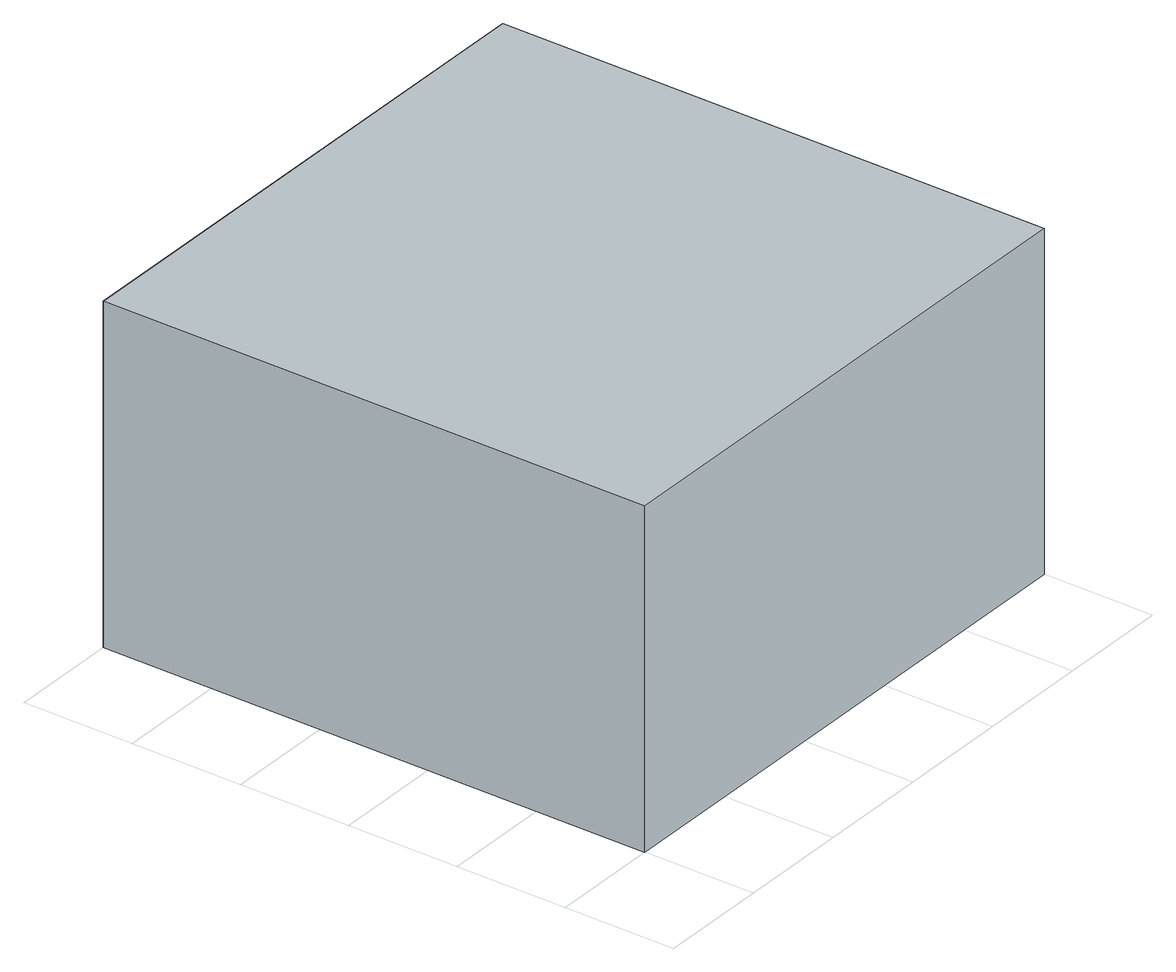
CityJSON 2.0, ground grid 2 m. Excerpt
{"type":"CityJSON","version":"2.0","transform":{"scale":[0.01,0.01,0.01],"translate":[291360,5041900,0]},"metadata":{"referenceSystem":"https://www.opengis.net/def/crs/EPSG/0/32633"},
"CityObjects":{
"object1":{"type":"GenericCityObject","attributes":{"description":"This is ThermalZone 1","name":"ThermalZone 1","referencePoint":[291365,5041905,3],"layeredConstruction":"id_layered_construction_hull_6","area":[{"description":"This is a type of floor area","source":"Area value source text","value":{"value":200,"uom":"m^2"},"type":{"value":"grossFloorArea","codeSpace":"area_codeSpace"}},{"description":"This is a type of floor area","source":"Area value source text","value":{"value":100,"uom":"m^2"},"type":{"value":"footprintArea","codeSpace":"area_codeSpace"}},{"description":"This is a type of floor area","source":"Area value source text","value":{"value":180,"uom":"m^2"},"type":{"value":"energyReferenceArea","codeSpace":"area_codeSpace"}}],"volume":[{"description":"This is a type of volume","source":"Volume value source text","value":{"value":600,"uom":"m^3"},"type":{"value":"grossVolume","codeSpace":"volume_codeSpace"}},{"description":"This is a type of volume","source":"Volume value source text","value":{"value":486,"uom":"m^3"},"type":{"value":"netVolume","codeSpace":"volume_codeSpace"}}],"heatCapacity":{"value":500,"uom":"J/K"},"infiltrationRate":{"value":0.3,"uom":"1/h"},"isCooled":false,"isHeated":true,"coincidesWithLod2Hull":false,"coincidesWithLod3Hull":false},"geometry":[{"type":"Solid","lod":"1","boundaries":[[[[0,1,2,3]],[[0,3,4,5]],[[3,2,6,4]],[[2,1,7,6]],[[1,0,5,7]],[[5,4,6,7]]]]}]},
"building1":{"type":"Building","attributes":{"description":"The same house as a LoD1 box: no windows and no party wall, all LoD1 may say. Its thermal zone states one average U-value for the whole shell.","name":"Report house - LoD1","+Energy-referencePoint":[291365,5041905,3]},"geometry":[{"type":"Solid","lod":"1","boundaries":[[[[0,1,2,3]],[[0,3,4,5]],[[3,2,6,4]],[[2,1,7,6]],[[1,0,5,7]],[[5,4,6,7]]]]}]}
},
"vertices":[
[0,0,0],[0,1000,0],[1000,1000,0],[1000,0,0],[1000,0,600],[0,0,600],[1000,1000,600],[0,1000,600]
]}
